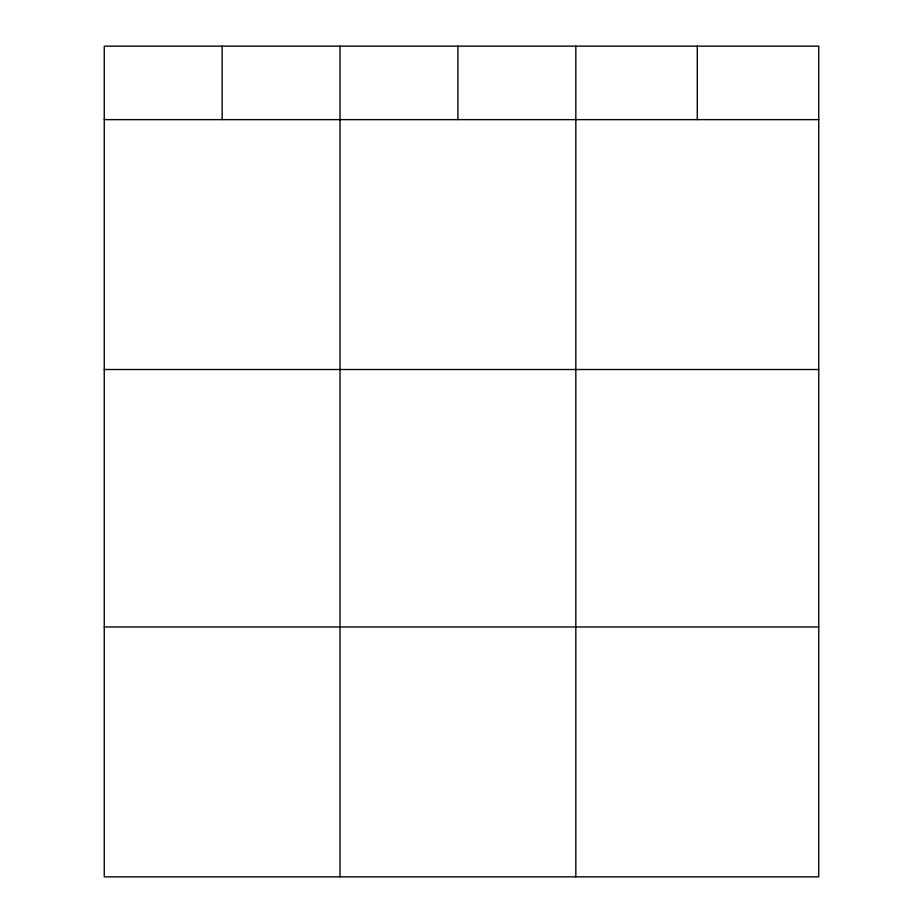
<?xml version="1.0" encoding="UTF-8"?>
<svg xmlns="http://www.w3.org/2000/svg" width="923" height="923" viewBox="0 0 923 923"><rect width="100%" height="100%" fill="white"/><g stroke="black" fill="none" stroke-linecap="round" stroke-linejoin="round"><path stroke-width="1.38" d="M818.747 119.632L818.747 876.85L104.253 876.85L104.253 46.15L818.747 46.15L818.747 119.632L104.253 119.632M104.253 369.512L818.747 369.512M104.253 626.971L818.747 626.971M697.28 46.15L697.28 119.632M575.825 46.15L575.825 876.85M457.923 46.15L457.923 119.632M340.033 46.15L340.033 876.85M222.143 46.15L222.143 119.632"/></g></svg>
